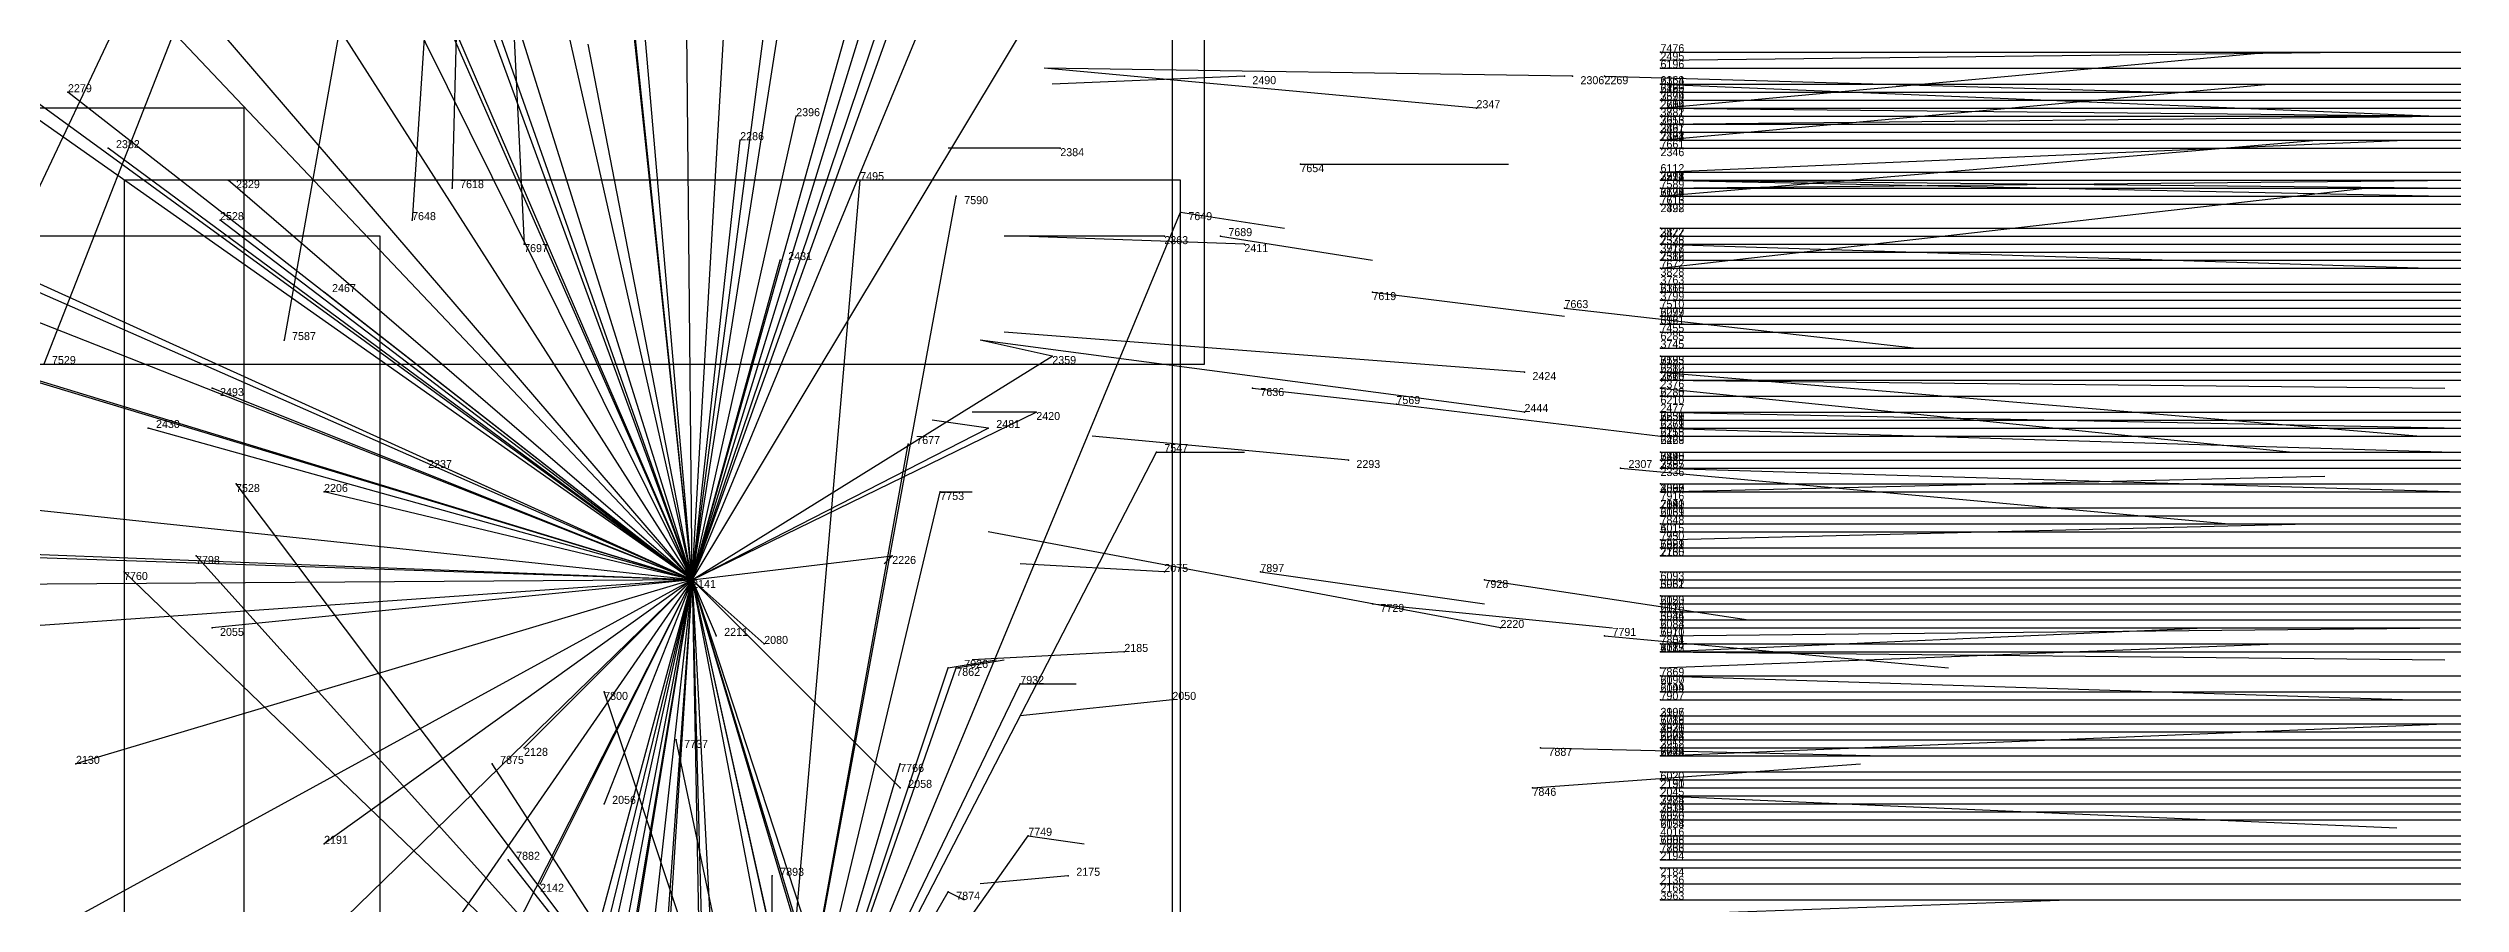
# Model space of a CAD drawing. Extents: x -0.07 to 1.1, y -0.07 to 1.1.
# Drawn here: x 0.7985 to 1.1, y 0.7055 to 0.8125 of the extents above; entities that cross this region are included whole.
import ezdxf

# ---------------------------------------------------------------- set-up
doc = ezdxf.new("R2010")
doc.units = 0
for name, color, linetype in [('Clients', 3, 'CONTINUOUS'), ('Facilities', 3, 'CONTINUOUS'), ('Facilities_lines', 3, 'CONTINUOUS'), ('Min_max_boxes', 1, 'CONTINUOUS'), ('Normals', 1, 'CONTINUOUS'), ('Source_points', 5, 'CONTINUOUS'), ('Text', 3, 'CONTINUOUS')]:
    doc.layers.add(name, color=color, linetype=linetype)

msp = doc.modelspace()

# ---------------------------------------------------------------- linework, layer by layer
at = {"layer": 'Clients', "color": 5}
for p in [(0.801, 0.807), (0.892, 0.804), (0.806, 0.8), (0.885, 0.801), (0.821, 0.796), (0.9, 0.796, 1), (0.849, 0.795, 1), (0.912, 0.794, 1), (0.82, 0.791), (0.844, 0.791, 1), (0.94, 0.792, 1), (0.858, 0.788, 1), (0.89, 0.786), (0.833, 0.782), (0.828, 0.776, 1), (0.924, 0.774), (0.819, 0.77), (0.922, 0.767), (0.811, 0.765), (0.906, 0.763, 1), (0.916, 0.765), (0.846, 0.761), (0.937, 0.762, 1), (0.822, 0.758, 1), (0.833, 0.757), (0.91, 0.757, 1), (0.817, 0.749, 1), (0.904, 0.749), (0.808, 0.747, 1), (0.819, 0.74), (0.882, 0.739), (0.888, 0.738), (0.911, 0.735, 1), (0.912, 0.735, 1), (0.92, 0.733, 1), (0.868, 0.732, 1), (0.858, 0.725), (0.877, 0.726, 1), (0.802, 0.723), (0.854, 0.723, 1), (0.905, 0.723, 1), (0.868, 0.718), (0.905, 0.72), (0.833, 0.713), (0.921, 0.714, 1), (0.856, 0.711, 1), (0.889, 0.709, 1), (0.86, 0.708), (0.911, 0.707, 1)]:
    msp.add_point(p, dxfattribs=at)
at = {"layer": 'Facilities', "color": 3}
for p in [(1, 0.812, 0.796), (1, 0.811, 0.007), (0.948, 0.809), (0.989, 0.809), (0.993, 0.809), (1, 0.81, 0.614), (1, 0.808, 0.045), (1, 0.808, 0.071), (1, 0.808, 0.611), (1, 0.808, 0.619), (1, 0.808, 0.57), (0.977, 0.805), (1, 0.807, 0.214), (1, 0.807, 0.67), (1, 0.807, 0.653), (1, 0.807, 0.865), (1, 0.806, 0.382), (1, 0.806, 0.903), (1, 0.805, 0.061), (1, 0.805, 0.291), (1, 0.805, 0.998), (1, 0.804, 0.311), (1, 0.803, 0.282), (1, 0.803, 0.934), (1, 0.802, 0.222), (1, 0.802, 0.46), (0.925, 0.8), (1, 0.801, 0.176), (1, 0.801, 0.109), (1, 0.801, 0.807), (1, 0.801, 0.999), (1, 0.801, 0.787), (1, 0.801, 0.809), (1, 0.8, 0.115), (0.955, 0.798, 1), (1, 0.797, 0.261), (1, 0.797, 0.456), (1, 0.797, 0.746), (1, 0.797, 0.96), (1, 0.796, 0.204), (1, 0.796, 0.063), (1, 0.796, 0.05), (1, 0.796, 0.814), (1, 0.795, 0.682), (1, 0.795, 0.911), (1, 0.795, 0.793), (1, 0.794, 0.471), (1, 0.794, 0.56), (1, 0.794, 0.99), (1, 0.793, 0.114), (1, 0.793, 0.133), (1, 0.793, 0.783), (1, 0.79, 0.111), (1, 0.79, 0.324), (0.938, 0.789), (0.945, 0.789, 1), (0.948, 0.788), (1, 0.789, 0.785), (1, 0.788, 0.033), (1, 0.788, 0.404), (1, 0.787, 0.392), (1, 0.786, 0.076), (1, 0.786, 0.215), (1, 0.786, 0.797), (1, 0.785, 0.335), (1, 0.785, 0.973), (0.964, 0.782, 1), (1, 0.783, 0.488), (1, 0.782, 0.128), (1, 0.782, 0.639), (1, 0.781, 0.285), (1, 0.781, 0.76), (0.988, 0.78, 1), (1, 0.78, 0.521), (1, 0.779, 0.163), (1, 0.779, 0.55), (1, 0.778, 0.488), (1, 0.778, 0.788), (1, 0.777, 0.673), (1, 0.775, 0.341), (0.983, 0.772), (1, 0.774, 0.569), (1, 0.773, 0.346), (1, 0.773, 0.788), (1, 0.772, 0.035), (1, 0.772, 0.126), (1, 0.772, 0.486), (1, 0.772, 0.598), (0.949, 0.77, 1), (1, 0.771, 0.135), (1, 0.771, 0.939), (1, 0.77, 0.012), (1, 0.769, 0.534), (1, 0.769, 0.715), (0.967, 0.768, 1), (0.983, 0.767), (1, 0.767, 0.212), (1, 0.767, 0.28), (1, 0.767, 0.665), (1, 0.767, 0.914), (1, 0.766, 0.126), (1, 0.766, 0.622), (1, 0.765, 0.119), (1, 0.765, 0.051), (1, 0.765, 0.713), (1, 0.765, 0.528), (1, 0.764, 0.072), (1, 0.764, 0.214), (1, 0.764, 0.558), (0.961, 0.761), (0.995, 0.76), (1, 0.762, 0.26), (1, 0.762, 0.79), (1, 0.761, 0.122), (1, 0.761, 0.305), (1, 0.761, 0.699), (1, 0.76, 0.058), (1, 0.76, 0.875), (1, 0.758, 0.363), (1, 0.757, 0.127), (1, 0.757, 0.198), (1, 0.757, 0.179), (1, 0.757, 0.341), (1, 0.757, 0.979), (1, 0.755, 0.175), (1, 0.755, 0.202), (1, 0.755, 0.082), (1, 0.755, 0.868), (1, 0.754, 0.682), (1, 0.753, 0.729), (1, 0.753, 0.763), (1, 0.752, 0.418), (1, 0.752, 0.801), (1, 0.751, 0.973), (1, 0.75, 0.669), (1, 0.75, 0.665), (1, 0.75, 0.821), (1, 0.749, 0.223), (1, 0.749, 0.867), (0.879, 0.746), (0.938, 0.747), (0.95, 0.747, 1), (0.978, 0.746, 1), (1, 0.747, 0.685), (1, 0.746, 0.359), (1, 0.745, 0.649), (0.964, 0.743, 1), (1, 0.744, 0.131), (1, 0.744, 0.517), (1, 0.743, 0.078), (1, 0.743, 0.191), (1, 0.743, 0.617), (1, 0.742, 0.336), (1, 0.742, 0.677), (0.98, 0.74), (0.993, 0.739, 1), (1, 0.741, 0.104), (1, 0.741, 0.565), (1, 0.74, 0.505), (1, 0.74, 0.773), (1, 0.739, 0.936), (0.933, 0.737), (1, 0.738, 0.401), (1, 0.738, 0.812), (1, 0.737, 0.048), (1, 0.737, 0.63), (1, 0.737, 0.978), (1, 0.735, 0.976), (1, 0.734, 0.032), (1, 0.734, 0.592), (0.939, 0.731), (1, 0.732, 0.075), (1, 0.732, 0.558), (1, 0.731, 0.875), (1, 0.729, 0.201), (1, 0.729, 0.473), (1, 0.729, 0.688), (1, 0.728, 0.755), (1, 0.728, 0.875), (1, 0.727, 0.491), (1, 0.727, 0.5), (1, 0.727, 0.82), (0.985, 0.725, 1), (1, 0.726, 0.108), (1, 0.726, 0.082), (1, 0.726, 0.102), (1, 0.726, 0.42), (1, 0.726, 0.683), (1, 0.725, 0.192), (1, 0.725, 0.382), (1, 0.725, 0.555), (1, 0.724, 0.253), (1, 0.724, 0.94), (1, 0.722, 0.529), (1, 0.721, 0.219), (0.984, 0.72, 1), (1, 0.72, 0.12), (1, 0.719, 0.035), (1, 0.719, 0.374), (1, 0.719, 0.871), (1, 0.718, 0.846), (1, 0.717, 0.288), (1, 0.717, 0.579), (1, 0.717, 0.761), (1, 0.716, 0.097), (1, 0.716, 0.516), (1, 0.714, 0.441), (1, 0.714, 0.878), (1, 0.713, 0.546), (1, 0.713, 0.866), (1, 0.712, 0.839), (0.926, 0.709), (1, 0.711, 0.087), (1, 0.71, 0.074), (1, 0.708, 0.198), (1, 0.708, 0.109), (1, 0.706, 0.366)]:
    msp.add_point(p, dxfattribs=at)
at = {"layer": 'Facilities_lines', "color": 3}
for p, q in [((0.879, 0.746), (0.811, 0.939)), ((0.879, 0.746), (0.822, 0.928)), ((0.879, 0.746), (0.861, 0.915)), ((0.852, 0.911, 1), (0.795, 0.79, 1)), ((0.852, 0.911, 1), (0.798, 0.773, 1)), ((0.879, 0.746), (0.808, 0.911)), ((0.852, 0.911, 1), (0.828, 0.776, 1)), ((0.852, 0.911, 1), (0.844, 0.791, 1)), ((0.852, 0.911, 1), (0.849, 0.795, 1)), ((0.852, 0.911, 1), (0.858, 0.788, 1)), ((0.879, 0.746), (0.807, 0.91)), ((0.879, 0.746), (0.842, 0.91)), ((0.879, 0.746), (0.865, 0.908)), ((0.879, 0.746), (0.888, 0.902)), ((0.879, 0.746), (0.864, 0.889)), ((0.879, 0.746), (0.83, 0.88)), ((0.879, 0.746), (0.895, 0.868)), ((0.879, 0.746), (0.821, 0.863)), ((0.879, 0.746), (0.911, 0.86)), ((0.879, 0.746), (0.775, 0.856)), ((0.879, 0.746), (0.81, 0.854)), ((0.879, 0.746), (0.915, 0.853)), ((0.879, 0.746), (0.917, 0.852)), ((0.879, 0.746), (0.895, 0.848)), ((0.879, 0.746), (0.878, 0.846)), ((0.879, 0.746), (0.8, 0.838)), ((0.879, 0.746), (0.764, 0.827)), ((0.879, 0.746), (0.912, 0.826)), ((0.879, 0.746), (0.924, 0.821)), ((0.879, 0.746), (0.902, 0.821)), ((0.879, 0.746), (0.866, 0.813)), ((0.879, 0.746), (0.736, 0.809)), ((0.879, 0.746), (0.794, 0.808)), ((0.879, 0.746), (0.801, 0.807)), ((0.879, 0.746), (0.892, 0.804)), ((0.879, 0.746), (0.76, 0.8)), ((0.879, 0.746), (0.806, 0.8)), ((0.879, 0.746), (0.885, 0.801)), ((0.879, 0.746), (0.821, 0.796)), ((0.889, 0.669, 1), (0.9, 0.796, 1)), ((0.889, 0.669, 1), (0.912, 0.794, 1)), ((0.879, 0.746), (0.73, 0.791)), ((0.879, 0.746), (0.82, 0.791)), ((0.889, 0.669, 1), (0.94, 0.792, 1)), ((0.879, 0.746), (0.738, 0.789)), ((0.879, 0.746), (0.775, 0.787)), ((0.879, 0.746), (0.89, 0.786)), ((0.879, 0.746), (0.833, 0.782)), ((0.879, 0.746), (0.924, 0.774)), ((0.879, 0.746), (0.819, 0.77)), ((0.879, 0.746), (0.922, 0.767)), ((0.879, 0.746), (0.811, 0.765)), ((0.879, 0.746), (0.916, 0.765)), ((0.889, 0.669, 1), (0.906, 0.763, 1)), ((0.879, 0.746), (0.738, 0.761)), ((0.879, 0.746), (0.846, 0.761)), ((0.889, 0.669, 1), (0.937, 0.762, 1)), ((0.889, 0.669, 1), (0.822, 0.758, 1)), ((0.879, 0.746), (0.833, 0.757)), ((0.889, 0.669, 1), (0.91, 0.757, 1)), ((0.879, 0.746), (0.749, 0.751)), ((0.879, 0.746), (0.79, 0.749)), ((0.889, 0.669, 1), (0.817, 0.749, 1)), ((0.879, 0.746), (0.904, 0.749)), ((0.879, 0.746), (0.731, 0.745)), ((0.879, 0.746), (0.75, 0.737)), ((0.879, 0.746), (0.784, 0.694)), ((0.879, 0.746), (0.802, 0.723)), ((0.879, 0.746), (0.803, 0.672)), ((0.889, 0.669, 1), (0.808, 0.747, 1)), ((0.879, 0.746), (0.819, 0.74)), ((0.879, 0.746), (0.823, 0.665)), ((0.879, 0.746), (0.833, 0.713)), ((0.879, 0.746), (0.845, 0.543)), ((0.879, 0.746), (0.845, 0.593)), ((0.879, 0.746), (0.846, 0.681)), ((0.879, 0.746), (0.846, 0.624)), ((0.879, 0.746), (0.849, 0.588)), ((0.879, 0.746), (0.851, 0.574)), ((0.879, 0.746), (0.853, 0.64)), ((0.879, 0.746), (0.858, 0.725)), ((0.879, 0.746), (0.86, 0.708)), ((0.879, 0.746), (0.867, 0.58)), ((0.879, 0.746), (0.868, 0.718)), ((0.879, 0.746), (0.869, 0.592)), ((0.879, 0.746), (0.871, 0.674)), ((0.879, 0.746), (0.886, 0.613)), ((0.879, 0.746), (0.905, 0.72)), ((0.879, 0.746), (0.882, 0.584)), ((0.879, 0.746), (0.915, 0.625)), ((0.879, 0.746), (0.888, 0.738)), ((0.879, 0.746), (0.939, 0.563)), ((0.879, 0.746), (0.919, 0.565)), ((0.879, 0.746), (0.937, 0.555)), ((0.879, 0.746), (0.913, 0.569)), ((0.879, 0.746), (0.901, 0.647)), ((0.879, 0.746), (0.882, 0.739)), ((0.879, 0.746), (0.884, 0.56)), ((0.889, 0.669, 1), (0.911, 0.735, 1)), ((0.889, 0.669, 1), (0.912, 0.735, 1)), ((0.889, 0.669, 1), (0.92, 0.733, 1)), ((0.889, 0.669, 1), (0.868, 0.732, 1)), ((0.889, 0.669, 1), (0.877, 0.726, 1)), ((0.889, 0.669, 1), (0.854, 0.723, 1)), ((0.889, 0.669, 1), (0.905, 0.723, 1)), ((0.889, 0.669, 1), (0.921, 0.714, 1)), ((0.889, 0.669, 1), (0.856, 0.711, 1)), ((0.889, 0.669, 1), (0.889, 0.709, 1)), ((0.889, 0.669, 1), (0.911, 0.707, 1))]:
    msp.add_line(p, q, dxfattribs=at)
at = {"layer": 'Min_max_boxes', "color": 1}
for p, q in [((0.943, 0.773, 1), (0.943, 0.954, 1)), ((0.943, 0.773, 1), (0.943, 0.954, 1)), ((0.939, 0.543), (0.939, 0.939)), ((0.939, 0.543), (0.939, 0.939)), ((0.823, 0.805), (0.492, 0.805)), ((0.823, 0.805), (0.492, 0.805)), ((0.823, 0.504), (0.823, 0.805)), ((0.823, 0.504), (0.823, 0.805)), ((0.823, 0.805), (0.823, 0.805)), ((0.94, 0.796, 1), (0.808, 0.796, 1)), ((0.808, 0.796, 1), (0.808, 0.473, 1)), ((0.94, 0.796, 1), (0.808, 0.796, 1)), ((0.808, 0.796, 1), (0.808, 0.473, 1)), ((0.808, 0.796, 1), (0.808, 0.796, 1)), ((0.94, 0.473, 1), (0.94, 0.796, 1)), ((0.94, 0.473, 1), (0.94, 0.796, 1)), ((0.94, 0.796, 1), (0.94, 0.796, 1)), ((0.84, 0.789, 1), (0.471, 0.789, 1)), ((0.84, 0.789, 1), (0.471, 0.789, 1)), ((0.84, 0.444, 1), (0.84, 0.789, 1)), ((0.84, 0.444, 1), (0.84, 0.789, 1)), ((0.84, 0.789, 1), (0.84, 0.789, 1)), ((0.715, 0.773, 1), (0.943, 0.773, 1)), ((0.715, 0.773, 1), (0.943, 0.773, 1)), ((0.943, 0.773, 1), (0.943, 0.773, 1))]:
    msp.add_line(p, q, dxfattribs=at)
at = {"layer": 'Normals', "color": 1}
for p, q in [((1, 0.811, 0.007), (1.086, 0.812, -0.045)), ((1, 0.812, 0.796), (1.1, 0.812, 0.796)), ((1, 0.805, 0.998), (1.076, 0.812, 1.062)), ((0.989, 0.809), (0.923, 0.81, 0.075)), ((0.977, 0.805), (0.923, 0.81, 0.084)), ((0.948, 0.809), (0.924, 0.808, 0.097)), ((0.993, 0.809), (1.063, 0.807, -0.071)), ((1, 0.81, 0.614), (1.1, 0.81, 0.614)), ((1, 0.808, 0.045), (1.097, 0.804, 0.022)), ((1, 0.808, 0.071), (1.1, 0.808, 0.066)), ((1, 0.808, 0.611), (1.1, 0.808, 0.611)), ((1, 0.808, 0.619), (1.1, 0.808, 0.619)), ((1, 0.808, 0.57), (1.1, 0.808, 0.57)), ((1, 0.801, 0.999), (1.076, 0.808, 1.064)), ((0.801, 0.807), (0.801, 0.807, 0.1)), ((1, 0.807, 0.214), (1.1, 0.807, 0.214)), ((1, 0.807, 0.67), (1.1, 0.807, 0.67)), ((1, 0.807, 0.653), (1.1, 0.807, 0.653)), ((1, 0.807, 0.865), (1.1, 0.807, 0.865)), ((1, 0.806, 0.382), (1.1, 0.806, 0.382)), ((1, 0.806, 0.903), (1.1, 0.806, 0.906)), ((1, 0.805, 0.061), (1.1, 0.804, 0.053)), ((1, 0.805, 0.291), (1.1, 0.805, 0.291)), ((0.892, 0.804), (0.892, 0.804, 0.1)), ((1, 0.804, 0.311), (1.1, 0.804, 0.311)), ((1, 0.803, 0.934), (1.098, 0.804, 0.955)), ((1, 0.803, 0.282), (1.1, 0.803, 0.282)), ((1, 0.802, 0.222), (1.1, 0.802, 0.222)), ((1, 0.802, 0.46), (1.1, 0.802, 0.46)), ((0.806, 0.8), (0.806, 0.8, 0.1)), ((0.885, 0.801), (0.885, 0.801, 0.1)), ((0.925, 0.8), (0.911, 0.8, 0.099)), ((1, 0.801, 0.176), (1.1, 0.801, 0.176)), ((1, 0.801, 0.109), (1.1, 0.801, 0.109)), ((1, 0.801, 0.807), (1.1, 0.801, 0.807)), ((1, 0.801, 0.787), (1.1, 0.801, 0.787)), ((1, 0.797, 0.96), (1.093, 0.801, 0.997)), ((1, 0.801, 0.809), (1.1, 0.801, 0.809)), ((1, 0.794, 0.99), (1.082, 0.801, 1.046)), ((1, 0.8, 0.115), (1.1, 0.8, 0.115)), ((0.821, 0.796), (0.821, 0.796, 0.1)), ((0.9, 0.796, 1), (0.9, 0.796, 1.1)), ((0.955, 0.798, 1), (0.981, 0.798, 1.096)), ((1, 0.797, 0.261), (1.1, 0.797, 0.261)), ((1, 0.797, 0.456), (1.1, 0.797, 0.456)), ((1, 0.797, 0.746), (1.1, 0.797, 0.746)), ((1, 0.796, 0.204), (1.1, 0.796, 0.204)), ((1, 0.796, 0.063), (1.1, 0.795, 0.056)), ((1, 0.796, 0.05), (1.098, 0.794, 0.031)), ((1, 0.796, 0.814), (1.1, 0.796, 0.814)), ((1, 0.795, 0.911), (1.1, 0.796, 0.916)), ((0.849, 0.795, 1), (0.849, 0.795, 1.1)), ((0.912, 0.794, 1), (0.912, 0.794, 1.1)), ((1, 0.795, 0.682), (1.1, 0.795, 0.682)), ((1, 0.795, 0.793), (1.1, 0.795, 0.793)), ((1, 0.785, 0.973), (1.088, 0.795, 1.02)), ((1, 0.794, 0.471), (1.1, 0.794, 0.471)), ((1, 0.794, 0.56), (1.1, 0.794, 0.56)), ((1, 0.793, 0.114), (1.1, 0.793, 0.114)), ((1, 0.793, 0.133), (1.1, 0.793, 0.133)), ((1, 0.793, 0.783), (1.1, 0.793, 0.783)), ((0.82, 0.791), (0.82, 0.791, 0.1)), ((0.844, 0.791, 1), (0.844, 0.791, 1.1)), ((0.94, 0.792, 1), (0.953, 0.79, 1.099)), ((1, 0.79, 0.111), (1.1, 0.79, 0.111)), ((1, 0.79, 0.324), (1.1, 0.79, 0.324)), ((0.858, 0.788, 1), (0.858, 0.788, 1.1)), ((0.938, 0.789), (0.918, 0.789, 0.098)), ((0.948, 0.788), (0.92, 0.789, 0.096)), ((0.945, 0.789, 1), (0.964, 0.786, 1.098)), ((1, 0.789, 0.785), (1.1, 0.789, 0.785)), ((1, 0.788, 0.033), (1.096, 0.785, 0.005)), ((1, 0.788, 0.404), (1.1, 0.788, 0.404)), ((1, 0.787, 0.392), (1.1, 0.787, 0.392)), ((0.89, 0.786), (0.89, 0.786, 0.1)), ((1, 0.786, 0.076), (1.1, 0.786, 0.076)), ((1, 0.786, 0.215), (1.1, 0.786, 0.215)), ((1, 0.786, 0.797), (1.1, 0.786, 0.797)), ((1, 0.785, 0.335), (1.1, 0.785, 0.335)), ((0.833, 0.782), (0.833, 0.782, 0.1)), ((0.964, 0.782, 1), (0.988, 0.779, 1.097)), ((1, 0.783, 0.488), (1.1, 0.783, 0.488)), ((1, 0.782, 0.128), (1.1, 0.782, 0.128)), ((1, 0.782, 0.639), (1.1, 0.782, 0.639)), ((1, 0.781, 0.285), (1.1, 0.781, 0.285)), ((1, 0.781, 0.76), (1.1, 0.781, 0.76)), ((0.988, 0.78, 1), (1.032, 0.775, 1.09)), ((1, 0.78, 0.521), (1.1, 0.78, 0.521)), ((1, 0.779, 0.163), (1.1, 0.779, 0.163)), ((1, 0.779, 0.55), (1.1, 0.779, 0.55)), ((1, 0.778, 0.488), (1.1, 0.778, 0.488)), ((1, 0.778, 0.788), (1.1, 0.778, 0.788)), ((0.828, 0.776, 1), (0.828, 0.776, 1.1)), ((0.924, 0.774), (0.915, 0.776, 0.1)), ((0.983, 0.767), (0.915, 0.776, 0.073)), ((0.983, 0.772), (0.918, 0.777, 0.076)), ((1, 0.777, 0.673), (1.1, 0.777, 0.673)), ((1, 0.775, 0.341), (1.1, 0.775, 0.341)), ((1, 0.774, 0.569), (1.1, 0.774, 0.569)), ((1, 0.773, 0.346), (1.1, 0.773, 0.346)), ((1, 0.773, 0.788), (1.1, 0.773, 0.788)), ((1, 0.772, 0.035), (1.095, 0.764, 0.004)), ((1, 0.772, 0.126), (1.1, 0.772, 0.126)), ((1, 0.772, 0.486), (1.1, 0.772, 0.486)), ((1, 0.772, 0.598), (1.1, 0.772, 0.598)), ((0.819, 0.77), (0.819, 0.77, 0.1)), ((0.949, 0.77, 1), (0.967, 0.768, 1.098)), ((1, 0.771, 0.135), (1.1, 0.771, 0.135)), ((1, 0.771, 0.939), (1.098, 0.77, 0.96)), ((1, 0.77, 0.012), (1.079, 0.762, -0.049)), ((1, 0.769, 0.534), (1.1, 0.769, 0.534)), ((1, 0.769, 0.715), (1.1, 0.769, 0.715)), ((0.916, 0.765), (0.909, 0.766, 0.1)), ((0.922, 0.767), (0.914, 0.767, 0.1)), ((0.967, 0.768, 1), (1, 0.764, 1.094)), ((1, 0.767, 0.212), (1.1, 0.767, 0.212)), ((1, 0.767, 0.28), (1.1, 0.767, 0.28)), ((1, 0.767, 0.665), (1.1, 0.767, 0.665)), ((1, 0.767, 0.914), (1.1, 0.765, 0.922)), ((1, 0.766, 0.126), (1.1, 0.766, 0.126)), ((1, 0.766, 0.622), (1.1, 0.766, 0.622)), ((0.811, 0.765), (0.811, 0.765, 0.1)), ((0.906, 0.763, 1), (0.906, 0.763, 1.1)), ((0.961, 0.761), (0.929, 0.764, 0.095)), ((1, 0.765, 0.119), (1.1, 0.765, 0.119)), ((1, 0.765, 0.051), (1.099, 0.762, 0.04)), ((1, 0.765, 0.713), (1.1, 0.765, 0.713)), ((1, 0.765, 0.528), (1.1, 0.765, 0.528)), ((1, 0.764, 0.072), (1.1, 0.764, 0.067)), ((1, 0.764, 0.214), (1.1, 0.764, 0.214)), ((1, 0.764, 0.558), (1.1, 0.764, 0.558)), ((0.846, 0.761), (0.846, 0.761, 0.1)), ((0.937, 0.762, 1), (0.948, 0.762, 1.099)), ((0.995, 0.76), (1.071, 0.753, -0.065)), ((1, 0.762, 0.26), (1.1, 0.762, 0.26)), ((1, 0.762, 0.79), (1.1, 0.762, 0.79)), ((1, 0.761, 0.122), (1.1, 0.761, 0.122)), ((1, 0.761, 0.305), (1.1, 0.761, 0.305)), ((1, 0.761, 0.699), (1.1, 0.761, 0.699)), ((1, 0.76, 0.058), (1.1, 0.757, 0.049)), ((1, 0.76, 0.875), (1.1, 0.76, 0.875)), ((0.822, 0.758, 1), (0.822, 0.758, 1.1)), ((0.833, 0.757), (0.833, 0.757, 0.1)), ((0.91, 0.757, 1), (0.914, 0.757, 1.1)), ((1, 0.757, 0.979), (1.083, 0.759, 1.035)), ((1, 0.758, 0.363), (1.1, 0.758, 0.363)), ((1, 0.757, 0.127), (1.1, 0.757, 0.127)), ((1, 0.757, 0.198), (1.1, 0.757, 0.198)), ((1, 0.757, 0.179), (1.1, 0.757, 0.179)), ((1, 0.757, 0.341), (1.1, 0.757, 0.341)), ((1, 0.755, 0.175), (1.1, 0.755, 0.175)), ((1, 0.755, 0.202), (1.1, 0.755, 0.202)), ((1, 0.755, 0.082), (1.1, 0.755, 0.082)), ((1, 0.755, 0.868), (1.1, 0.755, 0.868)), ((1, 0.754, 0.682), (1.1, 0.754, 0.682)), ((0.98, 0.74), (0.916, 0.752, 0.076)), ((1, 0.753, 0.729), (1.1, 0.753, 0.729)), ((1, 0.751, 0.973), (1.081, 0.753, 1.032)), ((1, 0.753, 0.763), (1.1, 0.753, 0.763)), ((1, 0.752, 0.418), (1.1, 0.752, 0.418)), ((1, 0.752, 0.801), (1.1, 0.752, 0.801)), ((0.817, 0.749, 1), (0.817, 0.749, 1.1)), ((0.904, 0.749), (0.903, 0.748, 0.1)), ((0.938, 0.747), (0.92, 0.748, 0.098)), ((1, 0.75, 0.669), (1.1, 0.75, 0.669)), ((1, 0.75, 0.665), (1.1, 0.75, 0.665)), ((1, 0.75, 0.821), (1.1, 0.75, 0.821)), ((1, 0.749, 0.223), (1.1, 0.749, 0.223)), ((1, 0.749, 0.867), (1.1, 0.749, 0.867)), ((0.808, 0.747, 1), (0.808, 0.747, 1.1)), ((0.879, 0.746), (0.879, 0.746, 0.1)), ((0.95, 0.747, 1), (0.978, 0.743, 1.096)), ((0.978, 0.746, 1), (1.011, 0.741, 1.094)), ((1, 0.747, 0.685), (1.1, 0.747, 0.685)), ((1, 0.746, 0.359), (1.1, 0.746, 0.359)), ((1, 0.745, 0.649), (1.1, 0.745, 0.649)), ((0.964, 0.743, 1), (0.994, 0.74, 1.095)), ((1, 0.744, 0.131), (1.1, 0.744, 0.131)), ((1, 0.744, 0.517), (1.1, 0.744, 0.517)), ((1, 0.743, 0.078), (1.1, 0.743, 0.078)), ((1, 0.743, 0.191), (1.1, 0.743, 0.191)), ((1, 0.743, 0.617), (1.1, 0.743, 0.617)), ((1, 0.742, 0.336), (1.1, 0.742, 0.336)), ((1, 0.742, 0.677), (1.1, 0.742, 0.677)), ((0.819, 0.74), (0.819, 0.74, 0.1)), ((0.882, 0.739), (0.882, 0.739, 0.1)), ((0.993, 0.739, 1), (1.036, 0.735, 1.09)), ((1, 0.741, 0.104), (1.1, 0.741, 0.104)), ((1, 0.741, 0.565), (1.1, 0.741, 0.565)), ((1, 0.74, 0.505), (1.1, 0.74, 0.505)), ((1, 0.737, 0.978), (1.068, 0.74, 1.051)), ((1, 0.739, 0.936), (1.099, 0.74, 0.951)), ((1, 0.74, 0.773), (1.1, 0.74, 0.773)), ((0.888, 0.738), (0.888, 0.738, 0.1)), ((0.911, 0.735, 1), (0.917, 0.736, 1.1)), ((0.912, 0.735, 1), (0.918, 0.736, 1.1)), ((0.933, 0.737), (0.914, 0.736, 0.098)), ((1, 0.738, 0.401), (1.1, 0.738, 0.401)), ((1, 0.738, 0.812), (1.1, 0.738, 0.812)), ((1, 0.735, 0.976), (1.077, 0.738, 1.039)), ((1, 0.737, 0.048), (1.098, 0.736, 0.028)), ((1, 0.737, 0.63), (1.1, 0.737, 0.63)), ((0.92, 0.733, 1), (0.927, 0.733, 1.1)), ((1, 0.734, 0.032), (1.094, 0.731, -0.002)), ((1, 0.734, 0.592), (1.1, 0.734, 0.592)), ((0.868, 0.732, 1), (0.868, 0.732, 1.1)), ((0.939, 0.731), (0.92, 0.729, 0.098)), ((1, 0.732, 0.075), (1.1, 0.732, 0.075)), ((1, 0.732, 0.558), (1.1, 0.732, 0.558)), ((1, 0.731, 0.875), (1.1, 0.731, 0.875)), ((1, 0.729, 0.201), (1.1, 0.729, 0.201)), ((1, 0.729, 0.473), (1.1, 0.729, 0.473)), ((1, 0.729, 0.688), (1.1, 0.729, 0.688)), ((1, 0.728, 0.755), (1.1, 0.728, 0.755)), ((1, 0.728, 0.875), (1.1, 0.728, 0.875)), ((1, 0.724, 0.94), (1.098, 0.728, 0.957)), ((1, 0.727, 0.491), (1.1, 0.727, 0.491)), ((1, 0.727, 0.5), (1.1, 0.727, 0.5)), ((1, 0.727, 0.82), (1.1, 0.727, 0.82)), ((0.858, 0.725), (0.858, 0.725, 0.1)), ((0.877, 0.726, 1), (0.877, 0.726, 1.1)), ((0.985, 0.725, 1), (1.028, 0.724, 1.09)), ((1, 0.726, 0.108), (1.1, 0.726, 0.108)), ((1, 0.726, 0.082), (1.1, 0.726, 0.082)), ((1, 0.726, 0.102), (1.1, 0.726, 0.102)), ((1, 0.726, 0.42), (1.1, 0.726, 0.42)), ((1, 0.726, 0.683), (1.1, 0.726, 0.683)), ((1, 0.725, 0.192), (1.1, 0.725, 0.192)), ((1, 0.725, 0.382), (1.1, 0.725, 0.382)), ((1, 0.725, 0.555), (1.1, 0.725, 0.555)), ((1, 0.724, 0.253), (1.1, 0.724, 0.253)), ((0.802, 0.723), (0.802, 0.723, 0.1)), ((0.854, 0.723, 1), (0.854, 0.723, 1.1)), ((0.905, 0.723, 1), (0.905, 0.723, 1.1)), ((0.984, 0.72, 1), (1.025, 0.723, 1.091)), ((1, 0.722, 0.529), (1.1, 0.722, 0.529)), ((1, 0.721, 0.219), (1.1, 0.721, 0.219)), ((0.868, 0.718), (0.868, 0.718, 0.1)), ((0.905, 0.72), (0.905, 0.72, 0.1)), ((1, 0.72, 0.12), (1.1, 0.72, 0.12)), ((1, 0.719, 0.035), (1.092, 0.715, -0.003)), ((1, 0.719, 0.374), (1.1, 0.719, 0.374)), ((1, 0.719, 0.871), (1.1, 0.719, 0.871)), ((1, 0.718, 0.846), (1.1, 0.718, 0.846)), ((1, 0.717, 0.288), (1.1, 0.717, 0.288)), ((1, 0.717, 0.579), (1.1, 0.717, 0.579)), ((1, 0.717, 0.761), (1.1, 0.717, 0.761)), ((1, 0.716, 0.097), (1.1, 0.716, 0.097)), ((1, 0.716, 0.516), (1.1, 0.716, 0.516)), ((0.833, 0.713), (0.833, 0.713, 0.1)), ((0.921, 0.714, 1), (0.928, 0.713, 1.1)), ((1, 0.714, 0.441), (1.1, 0.714, 0.441)), ((1, 0.714, 0.878), (1.1, 0.714, 0.878)), ((1, 0.713, 0.546), (1.1, 0.713, 0.546)), ((1, 0.713, 0.866), (1.1, 0.713, 0.866)), ((1, 0.712, 0.839), (1.1, 0.712, 0.839)), ((0.856, 0.711, 1), (0.856, 0.711, 1.1)), ((0.889, 0.709, 1), (0.889, 0.709, 1.1)), ((0.926, 0.709), (0.915, 0.708, 0.099)), ((1, 0.711, 0.087), (1.1, 0.711, 0.087)), ((1, 0.71, 0.074), (1.1, 0.71, 0.071)), ((0.86, 0.708), (0.86, 0.708, 0.1)), ((0.911, 0.707, 1), (0.913, 0.706, 1.1)), ((0.996, 0.704, 1), (1.051, 0.706, 1.084)), ((1, 0.708, 0.198), (1.1, 0.708, 0.198)), ((1, 0.708, 0.109), (1.1, 0.708, 0.109)), ((1, 0.706, 0.366), (1.1, 0.706, 0.366))]:
    msp.add_line(p, q, dxfattribs=at)
at = {"layer": 'Source_points', "color": 5}
for p in [(1, 0.812, 0.796), (1, 0.811, 0.007), (0.948, 0.809), (0.989, 0.809), (0.993, 0.809), (1, 0.81, 0.614), (1, 0.808, 0.045), (1, 0.808, 0.071), (1, 0.808, 0.611), (1, 0.808, 0.619), (1, 0.808, 0.57), (0.801, 0.807), (0.977, 0.805), (1, 0.807, 0.214), (1, 0.807, 0.67), (1, 0.807, 0.653), (1, 0.807, 0.865), (1, 0.806, 0.382), (1, 0.806, 0.903), (1, 0.805, 0.061), (1, 0.805, 0.291), (1, 0.805, 0.998), (0.892, 0.804), (1, 0.804, 0.311), (1, 0.803, 0.282), (1, 0.803, 0.934), (1, 0.802, 0.222), (1, 0.802, 0.46), (0.806, 0.8), (0.885, 0.801), (0.925, 0.8), (1, 0.801, 0.176), (1, 0.801, 0.109), (1, 0.801, 0.807), (1, 0.801, 0.999), (1, 0.801, 0.787), (1, 0.801, 0.809), (1, 0.8, 0.115), (0.821, 0.796), (0.9, 0.796, 1), (0.955, 0.798, 1), (1, 0.797, 0.261), (1, 0.797, 0.456), (1, 0.797, 0.746), (1, 0.797, 0.96), (1, 0.796, 0.204), (1, 0.796, 0.063), (1, 0.796, 0.05), (1, 0.796, 0.814), (0.849, 0.795, 1), (0.912, 0.794, 1), (1, 0.795, 0.682), (1, 0.795, 0.911), (1, 0.795, 0.793), (1, 0.794, 0.471), (1, 0.794, 0.56), (1, 0.794, 0.99), (1, 0.793, 0.114), (1, 0.793, 0.133), (1, 0.793, 0.783), (0.82, 0.791), (0.844, 0.791, 1), (0.94, 0.792, 1), (1, 0.79, 0.111), (1, 0.79, 0.324), (0.858, 0.788, 1), (0.938, 0.789), (0.945, 0.789, 1), (0.948, 0.788), (1, 0.789, 0.785), (1, 0.788, 0.033), (1, 0.788, 0.404), (1, 0.787, 0.392), (0.89, 0.786), (1, 0.786, 0.076), (1, 0.786, 0.215), (1, 0.786, 0.797), (1, 0.785, 0.335), (1, 0.785, 0.973), (0.833, 0.782), (0.964, 0.782, 1), (1, 0.783, 0.488), (1, 0.782, 0.128), (1, 0.782, 0.639), (1, 0.781, 0.285), (1, 0.781, 0.76), (0.988, 0.78, 1), (1, 0.78, 0.521), (1, 0.779, 0.163), (1, 0.779, 0.55), (1, 0.778, 0.488), (1, 0.778, 0.788), (0.828, 0.776, 1), (1, 0.777, 0.673), (1, 0.775, 0.341), (0.924, 0.774), (0.983, 0.772), (1, 0.774, 0.569), (1, 0.773, 0.346), (1, 0.773, 0.788), (1, 0.772, 0.035), (1, 0.772, 0.126), (1, 0.772, 0.486), (1, 0.772, 0.598), (0.819, 0.77), (0.949, 0.77, 1), (1, 0.771, 0.135), (1, 0.771, 0.939), (1, 0.77, 0.012), (1, 0.769, 0.534), (1, 0.769, 0.715), (0.922, 0.767), (0.967, 0.768, 1), (0.983, 0.767), (1, 0.767, 0.212), (1, 0.767, 0.28), (1, 0.767, 0.665), (1, 0.767, 0.914), (1, 0.766, 0.126), (1, 0.766, 0.622), (0.811, 0.765), (0.906, 0.763, 1), (0.916, 0.765), (1, 0.765, 0.119), (1, 0.765, 0.051), (1, 0.765, 0.713), (1, 0.765, 0.528), (1, 0.764, 0.072), (1, 0.764, 0.214), (1, 0.764, 0.558), (0.846, 0.761), (0.937, 0.762, 1), (0.961, 0.761), (0.995, 0.76), (1, 0.762, 0.26), (1, 0.762, 0.79), (1, 0.761, 0.122), (1, 0.761, 0.305), (1, 0.761, 0.699), (1, 0.76, 0.058), (1, 0.76, 0.875), (0.822, 0.758, 1), (0.833, 0.757), (0.91, 0.757, 1), (1, 0.758, 0.363), (1, 0.757, 0.127), (1, 0.757, 0.198), (1, 0.757, 0.179), (1, 0.757, 0.341), (1, 0.757, 0.979), (1, 0.755, 0.175), (1, 0.755, 0.202), (1, 0.755, 0.082), (1, 0.755, 0.868), (1, 0.754, 0.682), (1, 0.753, 0.729), (1, 0.753, 0.763), (1, 0.752, 0.418), (1, 0.752, 0.801), (1, 0.751, 0.973), (0.817, 0.749, 1), (0.904, 0.749), (1, 0.75, 0.669), (1, 0.75, 0.665), (1, 0.75, 0.821), (1, 0.749, 0.223), (1, 0.749, 0.867), (0.808, 0.747, 1), (0.879, 0.746), (0.938, 0.747), (0.95, 0.747, 1), (0.978, 0.746, 1), (1, 0.747, 0.685), (1, 0.746, 0.359), (1, 0.745, 0.649), (0.964, 0.743, 1), (1, 0.744, 0.131), (1, 0.744, 0.517), (1, 0.743, 0.078), (1, 0.743, 0.191), (1, 0.743, 0.617), (1, 0.742, 0.336), (1, 0.742, 0.677), (0.819, 0.74), (0.882, 0.739), (0.98, 0.74), (0.993, 0.739, 1), (1, 0.741, 0.104), (1, 0.741, 0.565), (1, 0.74, 0.505), (1, 0.74, 0.773), (1, 0.739, 0.936), (0.888, 0.738), (0.933, 0.737), (1, 0.738, 0.401), (1, 0.738, 0.812), (1, 0.737, 0.048), (1, 0.737, 0.63), (1, 0.737, 0.978), (0.911, 0.735, 1), (0.912, 0.735, 1), (0.92, 0.733, 1), (1, 0.735, 0.976), (1, 0.734, 0.032), (1, 0.734, 0.592), (0.868, 0.732, 1), (0.939, 0.731), (1, 0.732, 0.075), (1, 0.732, 0.558), (1, 0.731, 0.875), (1, 0.729, 0.201), (1, 0.729, 0.473), (1, 0.729, 0.688), (1, 0.728, 0.755), (1, 0.728, 0.875), (1, 0.727, 0.491), (1, 0.727, 0.5), (1, 0.727, 0.82), (0.858, 0.725), (0.877, 0.726, 1), (0.985, 0.725, 1), (1, 0.726, 0.108), (1, 0.726, 0.082), (1, 0.726, 0.102), (1, 0.726, 0.42), (1, 0.726, 0.683), (1, 0.725, 0.192), (1, 0.725, 0.382), (1, 0.725, 0.555), (1, 0.724, 0.253), (1, 0.724, 0.94), (0.802, 0.723), (0.854, 0.723, 1), (0.905, 0.723, 1), (1, 0.722, 0.529), (1, 0.721, 0.219), (0.868, 0.718), (0.905, 0.72), (0.984, 0.72, 1), (1, 0.72, 0.12), (1, 0.719, 0.035), (1, 0.719, 0.374), (1, 0.719, 0.871), (1, 0.718, 0.846), (1, 0.717, 0.288), (1, 0.717, 0.579), (1, 0.717, 0.761), (1, 0.716, 0.097), (1, 0.716, 0.516), (0.833, 0.713), (0.921, 0.714, 1), (1, 0.714, 0.441), (1, 0.714, 0.878), (1, 0.713, 0.546), (1, 0.713, 0.866), (1, 0.712, 0.839), (0.856, 0.711, 1), (0.889, 0.709, 1), (0.926, 0.709), (1, 0.711, 0.087), (1, 0.71, 0.074), (0.86, 0.708), (0.911, 0.707, 1), (1, 0.708, 0.198), (1, 0.708, 0.109), (1, 0.706, 0.366)]:
    msp.add_point(p, dxfattribs=at)

# ---------------------------------------------------------------- texts
at = {"layer": 'Text', "color": 3}
for s, p in [('7476', (1, 0.812, 0.796)), ('2495', (1, 0.811, 0.007)), ('6196', (1, 0.81, 0.614)), ('2279', (0.801, 0.807)), ('2490', (0.949, 0.808)), ('2306', (0.99, 0.808)), ('2269', (0.993, 0.808)), ('2358', (1, 0.808, 0.071)), ('6164', (1, 0.808, 0.619)), ('2295', (1, 0.807, 0.045)), ('2480', (1, 0.807, 0.214)), ('6139', (1, 0.807, 0.67)), ('6163', (1, 0.807, 0.611)), ('6220', (1, 0.807, 0.57)), ('6269', (1, 0.807, 0.653)), ('2396', (0.892, 0.804)), ('2347', (0.977, 0.805)), ('3879', (1, 0.806, 0.382)), ('3781', (1, 0.804, 0.311)), ('3832', (1, 0.804, 0.291)), ('7594', (1, 0.806, 0.865)), ('2289', (1, 0.805, 0.061)), ('7614', (1, 0.805, 0.998)), ('7705', (1, 0.805, 0.903)), ('2286', (0.885, 0.801)), ('3916', (1, 0.803, 0.282)), ('3867', (1, 0.802, 0.46)), ('7653', (1, 0.803, 0.934)), ('2491', (1, 0.802, 0.222)), ('2304', (1, 0.801, 0.176)), ('2497', (1, 0.801, 0.109)), ('7473', (1, 0.801, 0.807)), ('7481', (1, 0.801, 0.999)), ('7494', (1, 0.801, 0.787)), ('2382', (0.807, 0.8)), ('2384', (0.925, 0.799)), ('7661', (1, 0.8, 0.809)), ('2346', (1, 0.799, 0.115)), ('2329', (0.822, 0.795)), ('7618', (0.85, 0.795, 1)), ('7495', (0.9, 0.796, 1)), ('7654', (0.955, 0.797, 1)), ('3791', (1, 0.796, 0.261)), ('3917', (1, 0.796, 0.456)), ('6112', (1, 0.797, 0.746)), ('2298', (1, 0.796, 0.204)), ('2312', (1, 0.796, 0.063)), ('2514', (1, 0.796, 0.05)), ('7513', (1, 0.796, 0.96)), ('7573', (1, 0.796, 0.814)), ('7589', (1, 0.795, 0.911)), ('7590', (0.913, 0.793, 1)), ('3796', (1, 0.794, 0.471)), ('6127', (1, 0.794, 0.682)), ('6174', (1, 0.794, 0.56)), ('7629', (1, 0.794, 0.793)), ('7616', (1, 0.793, 0.783)), ('7713', (1, 0.793, 0.99)), ('2398', (1, 0.792, 0.114)), ('2422', (1, 0.792, 0.133)), ('2528', (0.82, 0.791)), ('7648', (0.844, 0.791, 1)), ('7649', (0.941, 0.791, 1)), ('7689', (0.946, 0.789, 1)), ('3872', (1, 0.789, 0.324)), ('2427', (1, 0.789, 0.111)), ('7697', (0.858, 0.787, 1)), ('2431', (0.891, 0.786)), ('2363', (0.938, 0.788)), ('2411', (0.948, 0.787)), ('3777', (1, 0.787, 0.404)), ('3918', (1, 0.787, 0.392)), ('2335', (1, 0.788, 0.033)), ('7578', (1, 0.788, 0.785)), ('2389', (1, 0.786, 0.076)), ('2512', (1, 0.786, 0.215)), ('7586', (1, 0.786, 0.797)), ('3828', (1, 0.784, 0.335)), ('3763', (1, 0.783, 0.488)), ('7672', (1, 0.785, 0.973)), ('2467', (0.834, 0.782)), ('7619', (0.964, 0.781, 1)), ('7663', (0.988, 0.78, 1)), ('3799', (1, 0.781, 0.285)), ('2368', (1, 0.782, 0.128)), ('6110', (1, 0.782, 0.639)), ('7510', (1, 0.78, 0.76)), ('3921', (1, 0.778, 0.488)), ('2277', (1, 0.779, 0.163)), ('6099', (1, 0.779, 0.521)), ('6161', (1, 0.778, 0.55)), ('7455', (1, 0.777, 0.788)), ('7587', (0.829, 0.776, 1)), ('3745', (1, 0.775, 0.341)), ('6285', (1, 0.776, 0.673)), ('7529', (0.799, 0.773, 1)), ('2359', (0.924, 0.773)), ('2424', (0.984, 0.771)), ('3795', (1, 0.773, 0.346)), ('3860', (1, 0.771, 0.486)), ('6155', (1, 0.773, 0.569)), ('7523', (1, 0.773, 0.788)), ('2510', (1, 0.772, 0.035)), ('6282', (1, 0.772, 0.598)), ('2518', (1, 0.771, 0.126)), ('7723', (1, 0.771, 0.939)), ('2493', (0.82, 0.769)), ('7636', (0.95, 0.769, 1)), ('7569', (0.967, 0.768, 1)), ('2376', (1, 0.77, 0.135)), ('2280', (1, 0.769, 0.012)), ('6235', (1, 0.769, 0.715)), ('6210', (1, 0.768, 0.534)), ('2430', (0.812, 0.765)), ('2481', (0.917, 0.765)), ('2420', (0.922, 0.766)), ('2444', (0.983, 0.767)), ('3859', (1, 0.766, 0.28)), ('2477', (1, 0.767, 0.212)), ('2532', (1, 0.766, 0.126)), ('6251', (1, 0.766, 0.665)), ('6258', (1, 0.766, 0.622)), ('7550', (1, 0.766, 0.914)), ('2262', (1, 0.765, 0.119)), ('2379', (1, 0.765, 0.051)), ('6271', (1, 0.765, 0.528)), ('7677', (0.907, 0.763, 1)), ('7547', (0.938, 0.762, 1)), ('2258', (1, 0.764, 0.072)), ('6115', (1, 0.764, 0.713)), ('2429', (1, 0.763, 0.214)), ('6268', (1, 0.763, 0.558)), ('2237', (0.846, 0.76)), ('2293', (0.962, 0.76)), ('2307', (0.996, 0.76)), ('3898', (1, 0.761, 0.26)), ('3797', (1, 0.76, 0.305)), ('6275', (1, 0.761, 0.699)), ('7440', (1, 0.761, 0.79)), ('2355', (1, 0.76, 0.122)), ('7585', (1, 0.76, 0.875)), ('2336', (1, 0.759, 0.058)), ('7528', (0.822, 0.757, 1)), ('2206', (0.833, 0.757)), ('7753', (0.91, 0.756, 1)), ('4000', (1, 0.757, 0.341)), ('3835', (1, 0.757, 0.363)), ('2067', (1, 0.757, 0.127)), ('2093', (1, 0.757, 0.198)), ('2096', (1, 0.757, 0.179)), ('7916', (1, 0.756, 0.979)), ('2040', (1, 0.755, 0.175)), ('2182', (1, 0.755, 0.082)), ('7891', (1, 0.755, 0.868)), ('2139', (1, 0.754, 0.202)), ('6061', (1, 0.754, 0.682)), ('7848', (1, 0.753, 0.763)), ('4015', (1, 0.752, 0.418)), ('5999', (1, 0.75, 0.669)), ('6015', (1, 0.752, 0.729)), ('7750', (1, 0.751, 0.973)), ('7930', (1, 0.751, 0.801)), ('6022', (1, 0.75, 0.665)), ('7881', (1, 0.75, 0.821)), ('7798', (0.817, 0.748, 1)), ('2226', (0.904, 0.748)), ('2075', (0.938, 0.747)), ('7897', (0.95, 0.747, 1)), ('2160', (1, 0.749, 0.223)), ('7735', (1, 0.749, 0.867)), ('7760', (0.808, 0.746, 1)), ('2141', (0.879, 0.745)), ('7928', (0.978, 0.745, 1)), ('3931', (1, 0.745, 0.359)), ('6093', (1, 0.746, 0.685)), ('6062', (1, 0.745, 0.649)), ('7729', (0.965, 0.742, 1)), ('3946', (1, 0.741, 0.336)), ('2123', (1, 0.743, 0.191)), ('2150', (1, 0.743, 0.131)), ('6053', (1, 0.743, 0.517)), ('2120', (1, 0.742, 0.078)), ('6016', (1, 0.742, 0.617)), ('6034', (1, 0.741, 0.677)), ('2055', (0.82, 0.739)), ('2211', (0.883, 0.739)), ('2080', (0.888, 0.738)), ('2220', (0.98, 0.74)), ('7791', (0.994, 0.739, 1)), ('2034', (1, 0.74, 0.104)), ('6083', (1, 0.74, 0.565)), ('6071', (1, 0.739, 0.505)), ('7910', (1, 0.739, 0.773)), ('7801', (1, 0.738, 0.936)), ('7854', (1, 0.738, 0.812)), ('7926', (0.913, 0.735, 1)), ('2185', (0.933, 0.737)), ('4017', (1, 0.737, 0.401)), ('2177', (1, 0.737, 0.048)), ('6075', (1, 0.737, 0.63)), ('7783', (1, 0.737, 0.978)), ('7862', (0.912, 0.734, 1)), ('7932', (0.92, 0.733, 1)), ('7869', (1, 0.734, 0.976)), ('2197', (1, 0.733, 0.032)), ('6090', (1, 0.733, 0.592)), ('2144', (1, 0.732, 0.075)), ('6009', (1, 0.732, 0.558)), ('7800', (0.868, 0.731, 1)), ('2050', (0.939, 0.731)), ('3996', (1, 0.729, 0.473)), ('7907', (1, 0.731, 0.875)), ('2107', (1, 0.729, 0.201)), ('4021', (1, 0.727, 0.5)), ('3976', (1, 0.727, 0.491)), ('3993', (1, 0.726, 0.42)), ('6019', (1, 0.728, 0.755)), ('6086', (1, 0.728, 0.688)), ('7738', (1, 0.728, 0.875)), ('7830', (1, 0.727, 0.82)), ('2028', (1, 0.726, 0.108)), ('2204', (1, 0.726, 0.082)), ('6072', (1, 0.726, 0.683)), ('2130', (0.802, 0.723)), ('7875', (0.855, 0.723, 1)), ('2128', (0.858, 0.724)), ('7737', (0.878, 0.725, 1)), ('7887', (0.986, 0.724, 1)), ('3952', (1, 0.725, 0.382)), ('3945', (1, 0.724, 0.253)), ('2218', (1, 0.725, 0.102)), ('2222', (1, 0.724, 0.192)), ('6079', (1, 0.724, 0.555)), ('7744', (1, 0.724, 0.94)), ('7766', (0.905, 0.722, 1)), ('2058', (0.906, 0.72)), ('6020', (1, 0.721, 0.529)), ('2151', (1, 0.72, 0.219)), ('2190', (1, 0.72, 0.12)), ('2056', (0.869, 0.718)), ('7846', (0.984, 0.719, 1)), ('3978', (1, 0.718, 0.374)), ('3934', (1, 0.717, 0.288)), ('2045', (1, 0.719, 0.035)), ('7784', (1, 0.718, 0.871)), ('7819', (1, 0.717, 0.846)), ('7749', (0.921, 0.714, 1)), ('4016', (1, 0.714, 0.441)), ('6070', (1, 0.716, 0.579)), ('7856', (1, 0.716, 0.761)), ('2158', (1, 0.715, 0.097)), ('6024', (1, 0.715, 0.516)), ('2191', (0.833, 0.713)), ('7882', (0.857, 0.711, 1)), ('6088', (1, 0.713, 0.546)), ('7806', (1, 0.713, 0.878)), ('7763', (1, 0.712, 0.839)), ('7836', (1, 0.712, 0.866)), ('2194', (1, 0.711, 0.087)), ('7893', (0.89, 0.709, 1)), ('2175', (0.927, 0.709)), ('2184', (1, 0.709, 0.074)), ('2136', (1, 0.708, 0.198)), ('2142', (0.86, 0.707)), ('7874', (0.912, 0.706, 1)), ('3963', (1, 0.706, 0.366)), ('2168', (1, 0.707, 0.109))]:
    msp.add_text(s, height=0.001, dxfattribs=at).set_placement(p)

doc.saveas('drawing.dxf')
